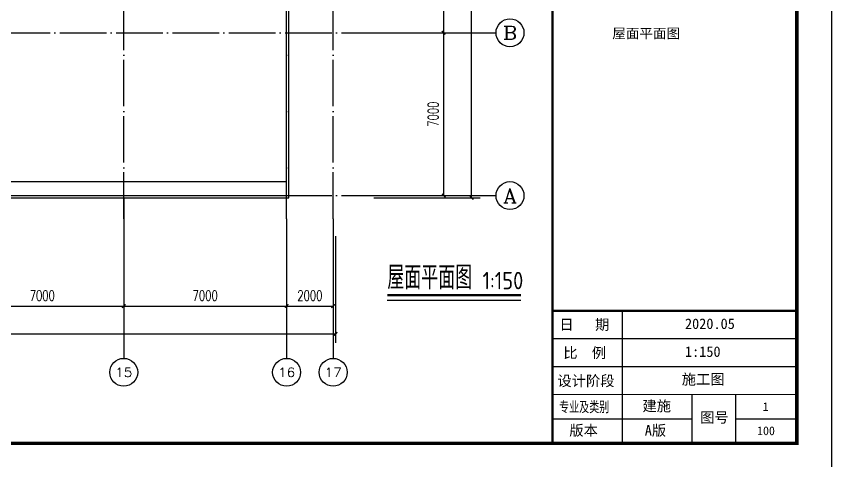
# Model space of a CAD drawing. Extents: x -4747 to 1060961, y -766984 to 396631.
# Drawn here: x 565228 to 600271, y -205952 to -186798 of the extents above; entities that cross this region are included whole.
import ezdxf
from ezdxf.enums import TextEntityAlignment as Align

# ---------------------------------------------------------------- set-up
doc = ezdxf.new("R2010")
doc.units = 0
doc.header["$LTSCALE"] = 1000
doc.header["$MEASUREMENT"] = 0
doc.linetypes.add('DOTE', pattern=[2.42, 2, -0.2, 0.02, -0.2])
doc.layers.get('0').update_dxf_attribs({"linetype": 'CONTINUOUS'})
doc.layers.get('DEFPOINTS').update_dxf_attribs({"linetype": 'CONTINUOUS'})
for name, color, linetype in [('AXIS', 3, 'CONTINUOUS'), ('AXIS_TEXT', 7, 'CONTINUOUS'), ('BZ_标准图框', 7, 'CONTINUOUS'), ('DIM_SYMB', 3, 'CONTINUOUS'), ('DOTE', 1, 'DOTE'), ('PUB_TEXT', 7, 'CONTINUOUS'), ('PUB_TITLE', 4, 'CONTINUOUS'), ('TK_图框线_', 45, 'CONTINUOUS'), ('屋面', 4, 'CONTINUOUS'), ('平面线条', 2, 'CONTINUOUS')]:
    doc.layers.add(name, color=color, linetype=linetype)
doc.styles.add('-宋体', font='')
doc.styles.add('_TCH_AXIS', font='COMPLEX', dxfattribs={"bigfont": 'GBCBIG'})
doc.styles.add('COMPLEX', font='complex_.ttf')
doc.styles.add('DIM_FONT', font='SIMPLEX', dxfattribs={"width": 0.7, "bigfont": 'GBCBIG'})
doc.styles.add('HT', font='simhei.ttf')
doc.styles.get("Standard").update_dxf_attribs({"font": 'gbenor.shx', "bigfont": 'gbcbig.shx'})
doc.styles.get('-宋体').set_extended_font_data('SimSun')
doc.dimstyles.new('DIMN150', dxfattribs={"dimscale": 1.5, "dimtxt": 300, "dimasz": 100, "dimexe": 250, "dimexo": 300, "dimgap": 150, "dimtad": 1, "dimdec": 0, "dimzin": 0, "dimtxsty": 'DIM_FONT', "dimblk": 'ARCHTICK', "dimcen": 0.09, "dimclrt": 7, "dimazin": 3, "dimtfac": 1, "dimtdec": 0, "dimtix": 1, "dimtmove": 0, "dimatfit": 3, "dimtolj": 1, "dimtzin": 0})

# ---------------------------------------------------------------- blocks, each defined once
blk = doc.blocks.new('_ARCHTICK')
at = {"color": 0, "linetype": 'BYBLOCK', "const_width": 0.4}
blk.add_lwpolyline([(-0.5, -0.5), (0.5, 0.5)], dxfattribs=at)
blk = doc.blocks.new('*D797')
at = {"layer": 'AXIS', "color": 0}
for p, q in [((580295, -187508), (583970, -187508)), ((583595, -194508), (583595, -187508)), ((580295, -194508), (583970, -194508))]:
    blk.add_line(p, q, dxfattribs=at)
at = {"layer": 'DEFPOINTS', "color": 0}
for p in [(579845, -187508), (583595, -187508), (579845, -194508)]:
    blk.add_point(p, dxfattribs=at)
at = {"layer": 'AXIS', "color": 0, "xscale": 150, "yscale": 150, "zscale": 150}
for p, rotation in [((583595, -187508), 90), ((583595, -194508), 270)]:
    blk.add_blockref('_ARCHTICK', p, dxfattribs=dict(at, rotation=rotation))
at = {"layer": 'AXIS', "color": 7, "insert": (583145, -191008), "char_height": 450, "attachment_point": 5, "rotation": 90, "style": 'DIM_FONT'}
blk.add_mtext('\\A1;7000', dxfattribs=at)
blk = doc.blocks.new('*D798')
at = {"layer": 'AXIS', "color": 0}
for p, q in [((580295, -180508), (583970, -180508)), ((583595, -187508), (583595, -180508)), ((580295, -187508), (583970, -187508))]:
    blk.add_line(p, q, dxfattribs=at)
at = {"layer": 'DEFPOINTS', "color": 0}
for p in [(579845, -180508), (583595, -180508), (579845, -187508)]:
    blk.add_point(p, dxfattribs=at)
at = {"layer": 'AXIS', "color": 0, "xscale": 150, "yscale": 150, "zscale": 150}
for p, rotation in [((583595, -180508), 90), ((583595, -187508), 270)]:
    blk.add_blockref('_ARCHTICK', p, dxfattribs=dict(at, rotation=rotation))
at = {"layer": 'AXIS', "color": 7, "insert": (583145, -184008), "char_height": 450, "attachment_point": 5, "rotation": 90, "style": 'DIM_FONT'}
blk.add_mtext('\\A1;7000', dxfattribs=at)
blk = doc.blocks.new('*D803')
at = {"layer": 'AXIS', "color": 0}
for p, q in [((580595, -152408), (585170, -152408)), ((584795, -194608), (584795, -152408)), ((580595, -194608), (585170, -194608))]:
    blk.add_line(p, q, dxfattribs=at)
at = {"layer": 'DEFPOINTS', "color": 0}
for p in [(580145, -152408), (584795, -152408), (580145, -194608)]:
    blk.add_point(p, dxfattribs=at)
at = {"layer": 'AXIS', "color": 0, "xscale": 150, "yscale": 150, "zscale": 150}
for p, rotation in [((584795, -152408), 90), ((584795, -194608), 270)]:
    blk.add_blockref('_ARCHTICK', p, dxfattribs=dict(at, rotation=rotation))
at = {"layer": 'AXIS', "color": 7, "insert": (584345, -173508), "char_height": 450, "attachment_point": 5, "rotation": 90, "style": 'DIM_FONT'}
blk.add_mtext('\\A1;42200', dxfattribs=at)
blk = doc.blocks.new('*D845')
at = {"layer": 'AXIS', "color": 0}
for p, q in [((562845, -195958), (562845, -199633)), ((569845, -195958), (569845, -199633)), ((562845, -199258), (569845, -199258))]:
    blk.add_line(p, q, dxfattribs=at)
at = {"layer": 'DEFPOINTS', "color": 0}
for p in [(562845, -195508), (569845, -195508), (569845, -199258)]:
    blk.add_point(p, dxfattribs=at)
at = {"layer": 'AXIS', "color": 0, "xscale": 150, "yscale": 150, "zscale": 150, "rotation": 180}
blk.add_blockref('_ARCHTICK', (562845, -199258), dxfattribs=at)
at = {"layer": 'AXIS', "color": 0, "xscale": 150, "yscale": 150, "zscale": 150}
blk.add_blockref('_ARCHTICK', (569845, -199258), dxfattribs=at)
at = {"layer": 'AXIS', "color": 7, "insert": (566345, -198808), "char_height": 450, "attachment_point": 5, "style": 'DIM_FONT'}
blk.add_mtext('\\A1;7000', dxfattribs=at)
blk = doc.blocks.new('*D846')
at = {"layer": 'AXIS', "color": 0}
for p, q in [((569845, -195958), (569845, -199633)), ((576845, -195958), (576845, -199633)), ((569845, -199258), (576845, -199258))]:
    blk.add_line(p, q, dxfattribs=at)
at = {"layer": 'DEFPOINTS', "color": 0}
for p in [(569845, -195508), (576845, -195508), (576845, -199258)]:
    blk.add_point(p, dxfattribs=at)
at = {"layer": 'AXIS', "color": 0, "xscale": 150, "yscale": 150, "zscale": 150, "rotation": 180}
blk.add_blockref('_ARCHTICK', (569845, -199258), dxfattribs=at)
at = {"layer": 'AXIS', "color": 0, "xscale": 150, "yscale": 150, "zscale": 150}
blk.add_blockref('_ARCHTICK', (576845, -199258), dxfattribs=at)
at = {"layer": 'AXIS', "color": 7, "insert": (573345, -198808), "char_height": 450, "attachment_point": 5, "style": 'DIM_FONT'}
blk.add_mtext('\\A1;7000', dxfattribs=at)
blk = doc.blocks.new('*D847')
at = {"layer": 'AXIS', "color": 0}
for p, q in [((576845, -195958), (576845, -199633)), ((578845, -195958), (578845, -199633)), ((576845, -199258), (578845, -199258))]:
    blk.add_line(p, q, dxfattribs=at)
at = {"layer": 'DEFPOINTS', "color": 0}
for p in [(576845, -195508), (578845, -195508), (578845, -199258)]:
    blk.add_point(p, dxfattribs=at)
at = {"layer": 'AXIS', "color": 0, "xscale": 150, "yscale": 150, "zscale": 150, "rotation": 180}
blk.add_blockref('_ARCHTICK', (576845, -199258), dxfattribs=at)
at = {"layer": 'AXIS', "color": 0, "xscale": 150, "yscale": 150, "zscale": 150}
blk.add_blockref('_ARCHTICK', (578845, -199258), dxfattribs=at)
at = {"layer": 'AXIS', "color": 7, "insert": (577845, -198808), "char_height": 450, "attachment_point": 5, "style": 'DIM_FONT'}
blk.add_mtext('\\A1;2000', dxfattribs=at)
blk = doc.blocks.new('*D848')
at = {"layer": 'AXIS', "color": 0}
for p, q in [((478445, -196258), (478445, -200833)), ((578945, -196258), (578945, -200833)), ((478445, -200458), (578945, -200458))]:
    blk.add_line(p, q, dxfattribs=at)
at = {"layer": 'DEFPOINTS', "color": 0}
for p in [(478445, -195808), (578945, -195808), (578945, -200458)]:
    blk.add_point(p, dxfattribs=at)
at = {"layer": 'AXIS', "color": 0, "xscale": 150, "yscale": 150, "zscale": 150, "rotation": 180}
blk.add_blockref('_ARCHTICK', (478445, -200458), dxfattribs=at)
at = {"layer": 'AXIS', "color": 0, "xscale": 150, "yscale": 150, "zscale": 150}
blk.add_blockref('_ARCHTICK', (578945, -200458), dxfattribs=at)
at = {"layer": 'AXIS', "color": 7, "insert": (528695, -200008), "char_height": 450, "attachment_point": 5, "style": 'DIM_FONT'}
blk.add_mtext('\\A1;100500', dxfattribs=at)
blk = doc.blocks.new('_AXISO')
blk.add_circle((0, 0), 0.5)
at = {"layer": 'AXIS_TEXT', "style": 'COMPLEX', "width": 1.041667}
blk.add_attdef('A', text='', height=0.56, dxfattribs=at).set_placement((-0.25, -0.28), (0.25, -0.28), align=Align.FIT)

msp = doc.modelspace()

# ---------------------------------------------------------------- linework, layer by layer
at = {"layer": 'AXIS'}
for p, q in [((579844.9, -187507.9), (585844.9, -187507.9)), ((579844.9, -194507.9), (585844.9, -194507.9)), ((569844.9, -195507.9), (569844.9, -201507.9)), ((576844.9, -195507.9), (576844.9, -201507.9)), ((578844.9, -195507.9), (578844.9, -201507.9))]:
    msp.add_line(p, q, dxfattribs=at)
at = {"layer": 'BZ_标准图框'}
for points, const_width in [([(588270.8, -205164.3), (588270.8, -82014.3)], 105), ([(588270.8, -199464.3), (598770.8, -199464.3)], 105), ([(591270.8, -203064.3), (591270.8, -199464.3)], 52.5), ([(588270.8, -200664.3), (598770.8, -200664.3)], 52.5), ([(588270.8, -201864.3), (598770.8, -201864.3)], 52.5), ([(588270.8, -203064.3), (598770.8, -203064.3)], 52.5), ([(588270.8, -203064.3), (598770.8, -203064.3)], 52.5), ([(591270.8, -205164.3), (591270.8, -203064.3)], 52.5), ([(594270.8, -205164.3), (594270.8, -203064.3)], 52.5), ([(596145.8, -205164.3), (596145.8, -203064.3)], 52.5), ([(588270.8, -204114.3), (594270.8, -204114.3)], 52.5), ([(596145.8, -204114.3), (598770.8, -204114.3)], 52.5)]:
    msp.add_lwpolyline(points, dxfattribs=dict(at, const_width=const_width))
at = {"layer": 'DIM_SYMB', "const_width": 105}
msp.add_lwpolyline([(581173.2, -198792.9), (586916.4, -198792.9)], dxfattribs=at)
at = {"layer": 'DIM_SYMB'}
msp.add_lwpolyline([(581173.2, -199002.9), (586916.4, -199002.9)], dxfattribs=at)
at = {"layer": 'DOTE'}
for p, q in [((569844.9, -195507.9), (569844.9, -151507.9)), ((576844.9, -195507.9), (576844.9, -151507.9)), ((578844.9, -195507.9), (578844.9, -151507.9)), ((475144.9, -187507.9), (579844.9, -187507.9)), ((475144.9, -194507.9), (579844.9, -194507.9))]:
    msp.add_line(p, q, dxfattribs=at)
at = {"layer": 'PUB_TITLE'}
msp.add_lwpolyline([(421920.8, -206664.3), (600270.8, -206664.3), (600270.8, -80514.3), (421920.8, -80514.3)], close=True, dxfattribs=at)
at = {"layer": 'PUB_TITLE', "const_width": 150}
msp.add_lwpolyline([(425670.8, -205164.3), (598770.8, -205164.3), (598770.8, -82014.3), (425670.8, -82014.3)], close=True, dxfattribs=at)
at = {"layer": '屋面'}
for points in [[(527744.9, -194607.9), (576944.9, -194607.9), (576944.9, -152407.9), (527744.9, -152407.9)], [(563094.9, -194507.9), (576844.9, -194507.9), (576844.9, -152507.9), (527744.9, -152507.9)], [(562944.9, -193907.9), (576844.9, -193907.9)]]:
    msp.add_lwpolyline(points, dxfattribs=at)
at = {"layer": '平面线条'}
msp.add_lwpolyline([(569844.9, -194607.9), (569844.9, -197607.9)], dxfattribs=at)

# ---------------------------------------------------------------- block references
at = {"layer": 'AXIS'}
ref = msp.add_blockref('_AXISO', (586444.9, -187507.9), dxfattribs=dict(at, xscale=1200, yscale=1200, zscale=1200))
ref.add_attrib('A', 'B', dxfattribs={"layer": 'AXIS_TEXT', "height": 584, "style": '_TCH_AXIS', "width": 1.27706}).set_placement((586143, -187800), (586746.8, -187800), align=Align.FIT)
ref = msp.add_blockref('_AXISO', (586444.9, -194507.9), dxfattribs=dict(at, xscale=1200, yscale=1200, zscale=1200))
ref.add_attrib('A', 'A', dxfattribs={"layer": 'AXIS_TEXT', "height": 612, "style": '_TCH_AXIS', "width": 1.096879}).set_placement((586157.2, -194813.9), (586732.6, -194813.9), align=Align.FIT)
ref = msp.add_blockref('_AXISO', (569844.9, -202107.9), dxfattribs=dict(at, xscale=1200, yscale=1200, zscale=1200))
ref.add_attrib('A', '15', dxfattribs={"layer": 'AXIS_TEXT', "height": 394.42, "style": '_TCH_AXIS', "width": 1.361643}).set_placement((569474.1, -202305.2), (570215.7, -202305.2), align=Align.FIT)
ref = msp.add_blockref('_AXISO', (576844.9, -202107.9), dxfattribs=dict(at, xscale=1200, yscale=1200, zscale=1200))
ref.add_attrib('A', '16', dxfattribs={"layer": 'AXIS_TEXT', "height": 394.42, "style": '_TCH_AXIS', "width": 1.361643}).set_placement((576474.1, -202305.2), (577215.7, -202305.2), align=Align.FIT)
ref = msp.add_blockref('_AXISO', (578844.9, -202107.9), dxfattribs=dict(at, xscale=1200, yscale=1200, zscale=1200))
ref.add_attrib('A', '17', dxfattribs={"layer": 'AXIS_TEXT', "height": 394.42, "style": '_TCH_AXIS', "width": 1.361643}).set_placement((578474.1, -202305.2), (579215.7, -202305.2), align=Align.FIT)

# ---------------------------------------------------------------- texts
at = {"layer": 'BZ_标准图框', "style": 'HT'}
for s, p in [('日   期', (588567.1, -200279.6)), ('比  例', (588735.3, -201494.4)), ('设计阶段', (588482.7, -202698.4)), ('图号', (594617.1, -204271.4)), ('版本 ', (588995.4, -204828.9))]:
    msp.add_text(s, height=450, dxfattribs=at).set_placement(p)
at = {"layer": 'BZ_标准图框', "style": 'HT', "width": 0.7}
msp.add_text('专业及类别', height=450, dxfattribs=at).set_placement((588560.1, -203817.8))
at = {"layer": 'PUB_TEXT'}
for s, height, p in [('屋面平面图', 1012.77, (581173.2, -198538.3)), ('1:150', 750, (585265.9, -198538.3))]:
    msp.add_text(s, height=height, dxfattribs=at).set_placement(p)
at = {"layer": 'TK_图框线_', "style": 'HT'}
for s, height, p in [('屋面平面图', 427.5, (590839.3, -187745.9)), ('2020.05', 450, (593964.9, -200243.5)), ('1:150', 450, (593964.9, -201443.5)), ('施工图', 450, (593827, -202632.7)), ('建施', 450, (592138.2, -203780)), ('A版', 450, (592237.2, -204830.2))]:
    msp.add_text(s, height=height, dxfattribs=at).set_placement(p)
at = {"layer": 'TK_图框线_', "style": '-宋体'}
for s, p in [('1', (597433.8, -203772.8)), ('100', (597446.8, -204810.1))]:
    msp.add_text(s, height=375, dxfattribs=at).set_placement(p, align=Align.CENTER)

# ---------------------------------------------------------------- dimensions: what is measured, and where the dimension line sits
at = {"layer": 'AXIS'}
for p1, p2, distance, picture, middle in [((580144.9, -194607.9), (580144.9, -152407.9), -4650, '*D803', (584344.9, -173507.9)), ((579844.9, -187507.9), (579844.9, -180507.9), -3750, '*D798', (583144.9, -184007.9)), ((579844.9, -194507.9), (579844.9, -187507.9), -3750, '*D797', (583144.9, -191007.9)), ((562844.9, -195507.9), (569844.9, -195507.9), -3750, '*D845', (566344.9, -198807.9)), ((569844.9, -195507.9), (576844.9, -195507.9), -3750, '*D846', (573344.9, -198807.9)), ((576844.9, -195507.9), (578844.9, -195507.9), -3750, '*D847', (577844.9, -198807.9)), ((478444.9, -195807.9), (578944.9, -195807.9), -4650, '*D848', (528694.9, -200007.9))]:
    dim = msp.add_aligned_dim(p1=p1, p2=p2, distance=distance, dimstyle='DIMN150', dxfattribs=at)
    dim.commit()
    dim.dimension.update_dxf_attribs({"geometry": picture, "text_midpoint": middle})

doc.saveas('drawing.dxf')
